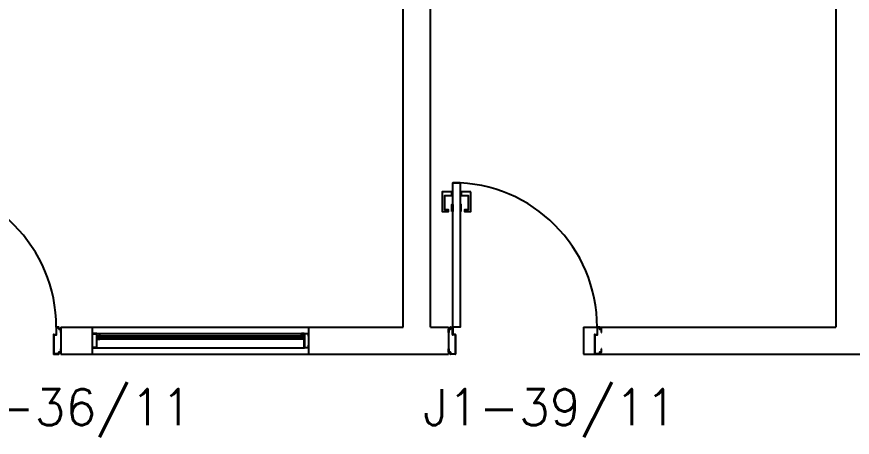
# Model space of a CAD drawing. Header units: millimetres. Extents: x 1887 to 2405, y 1100 to 1335.
# Drawn here: x 2105.565 to 2110.2, y 1266.988 to 1269.318 of the extents above; entities that cross this region are included whole.
import ezdxf

# ---------------------------------------------------------------- set-up
doc = ezdxf.new("R2010")
doc.units = ezdxf.units.MM
for name, color, linetype in [('AR-ALV', 2, 'Continuous'), ('AR-ESQ', 1, 'Continuous'), ('AR-PEITORIL', 1, 'Continuous'), ('AR-PORTA', 1, 'Continuous'), ('DT-ESQ-BAGUETE-C', 2, 'Continuous'), ('DT-ESQ-BAGUETE-V', 1, 'Continuous'), ('DT-ESQ-CHAPA DOBRADA-V', 1, 'Continuous'), ('DT-ESQ-MARCO-V', 1, 'Continuous'), ('DT-ESQ-PERFIL U-C', 2, 'Continuous'), ('DT-ESQ-VIDRO-C', 2, 'Continuous'), ('ENDEREÇO', 2, 'Continuous'), ('maçaneta', 1, 'Continuous'), ('mov', 1, 'Continuous'), ('PM-PERFIL U-C', 2, 'Continuous'), ('pm1', 2, 'Continuous')]:
    doc.layers.add(name, color=color, linetype=linetype)
doc.styles.add('UNB1-100', font='simplex.shx', dxfattribs={"height": 0.2})

# ---------------------------------------------------------------- blocks, each defined once
blk = doc.blocks.new('EF05-P')
at = {"layer": 'DT-ESQ-BAGUETE-C', "ltscale": 0.1}
blk.add_lwpolyline([(0.039, -0.05), (0.0255, -0.05), (0.0255, -0.0485), (0.039, -0.0485), (0.039, -0.0365), (0.0255, -0.0365), (0.0255, -0.035), (0.039, -0.035, -0.414214), (0.0405, -0.0365), (0.0405, -0.0485, -0.414214)], format="xyb", close=True, dxfattribs=at)
at = {"layer": 'DT-ESQ-BAGUETE-C', "color": 2, "ltscale": 0.1}
blk.add_lwpolyline([(1.161, -0.05), (1.1745, -0.05), (1.1745, -0.0485), (1.161, -0.0485), (1.161, -0.0365), (1.1745, -0.0365), (1.1745, -0.035), (1.161, -0.035, 0.414214), (1.1595, -0.0365), (1.1595, -0.0485, 0.414214)], format="xyb", close=True, dxfattribs=at)
at = {"layer": 'DT-ESQ-BAGUETE-V', "color": 2, "ltscale": 0.1}
blk.add_line((1.161, -0.05), (0.039, -0.05), dxfattribs=at)
at = {"layer": 'DT-ESQ-CHAPA DOBRADA-V', "color": 2, "ltscale": 0.1}
blk.add_line((1.16, -0.067), (0.04, -0.067), dxfattribs=at)
at = {"layer": 'DT-ESQ-MARCO-V', "color": 1, "ltscale": 0.1}
for p, q in [((0.0235, -0.035), (1.1765, -0.035)), ((0.0235, -0.115), (1.1765, -0.115))]:
    blk.add_line(p, q, dxfattribs=at)
at = {"layer": 'DT-ESQ-PERFIL U-C', "color": 2, "ltscale": 0.1}
for points in [[(0.025, -0.0655), (0.025, -0.0655, 0.414214), (0.0235, -0.067), (0.0235, -0.1135), (0.0015, -0.1135), (0.0015, -0.1), (0, -0.1), (0, -0.1135, 0.414214), (0.0015, -0.115), (0.0235, -0.115, 0.414214), (0.025, -0.1135), (0.025, -0.067), (0.04, -0.067, 1), (0.04, -0.064), (0.025, -0.064), (0.025, -0.0365, 0.414214), (0.0235, -0.035), (0.0015, -0.035, 0.414214), (0, -0.0365), (0, -0.05), (0.0015, -0.05), (0.0015, -0.0365), (0.0235, -0.0365), (0.0235, -0.064, 0.414214), (0.025, -0.0655), (0.04, -0.0655)], [(1.175, -0.0655), (1.175, -0.0655, -0.414214), (1.1765, -0.067), (1.1765, -0.1135), (1.1985, -0.1135), (1.1985, -0.1), (1.2, -0.1), (1.2, -0.1135, -0.414214), (1.1985, -0.115), (1.1765, -0.115, -0.414214), (1.175, -0.1135), (1.175, -0.067), (1.16, -0.067, -1), (1.16, -0.064), (1.175, -0.064), (1.175, -0.0365, -0.414214), (1.1765, -0.035), (1.1985, -0.035, -0.414214), (1.2, -0.0365), (1.2, -0.05), (1.1985, -0.05), (1.1985, -0.0365), (1.1765, -0.0365), (1.1765, -0.064, -0.414214), (1.175, -0.0655), (1.16, -0.0655)]]:
    blk.add_lwpolyline(points, format="xyb", dxfattribs=at)
at = {"layer": 'DT-ESQ-VIDRO-C', "color": 2, "ltscale": 0.1}
blk.add_lwpolyline([(0.027, -0.062), (0.027, -0.052), (1.173, -0.052), (1.173, -0.062)], close=True, dxfattribs=at)
blk = doc.blocks.new('PM3')
at = {"layer": 'maçaneta'}
for points in [[(0.02, 0.825), (-0.035, 0.825), (-0.035, 0.715), (0, 0.715), (0, 0.725), (-0.02, 0.725), (-0.02, 0.8035, -0.414214), (-0.0185, 0.805), (0.02, 0.805)], [(0.125, 0.825), (0.07, 0.825), (0.07, 0.805), (0.1085, 0.805, -0.414214), (0.11, 0.8035), (0.11, 0.725), (0.09, 0.725), (0.09, 0.715), (0.125, 0.715)]]:
    blk.add_lwpolyline(points, format="xyb", close=True, dxfattribs=at)
for points in [[(0.02, 0.715), (0.02, 0.755), (0.025, 0.755), (0.025, 0.715)], [(0.07, 0.715), (0.07, 0.755), (0.065, 0.755), (0.065, 0.715)]]:
    blk.add_lwpolyline(points, close=True, dxfattribs=at)
at = {"layer": 'mov'}
blk.add_arc((0.025, 0.075), 0.8, 0, 90, dxfattribs=at)
at = {"layer": 'PM-PERFIL U-C'}
for p, q in [((0, 0.045), (0, 0.0635)), ((0.0015, 0.065), (0.01, 0.065)), ((0.002, 0.063), (0.002, 0.045)), ((0.0105, 0.063), (0.002, 0.063)), ((0.01, 0.065), (0.01, 0.0735)), ((0.0115, 0.075), (0.0235, 0.075)), ((0.012, 0.073), (0.012, 0.0645)), ((0.023, 0.073), (0.012, 0.073)), ((0.023, 0.0335), (0.023, 0.073)), ((0.025, 0.0735), (0.025, 0.034)), ((0.825, 0.0735), (0.825, 0.034)), ((0.8385, 0.075), (0.8265, 0.075)), ((0.827, 0.073), (0.838, 0.073)), ((0.827, 0.0335), (0.827, 0.073)), ((0.838, 0.073), (0.838, 0.0645)), ((0.8395, 0.063), (0.848, 0.063)), ((0.84, 0.065), (0.84, 0.0735)), ((0.8485, 0.065), (0.84, 0.065)), ((0.848, 0.063), (0.848, 0.045)), ((0.85, 0.045), (0.85, 0.0635)), ((0.002, 0.045), (0, 0.045)), ((0.038, 0.032), (0.0245, 0.032)), ((0.0385, 0.034), (0.025, 0.034)), ((0.038, 0.032), (0.038, -0.073)), ((0.04, 0.0325), (0.04, -0.0735)), ((0.81, 0.0325), (0.81, -0.0735)), ((0.8115, 0.034), (0.825, 0.034)), ((0.812, 0.032), (0.8255, 0.032)), ((0.812, 0.032), (0.812, -0.073)), ((0.848, 0.045), (0.85, 0.045)), ((0, -0.045), (0.002, -0.045)), ((0, -0.0635), (0, -0.045)), ((0.002, -0.045), (0.002, -0.063)), ((0.85, -0.045), (0.848, -0.045)), ((0.848, -0.045), (0.848, -0.063)), ((0.85, -0.0635), (0.85, -0.045)), ((0.01, -0.065), (0.0015, -0.065)), ((0.002, -0.063), (0.0105, -0.063)), ((0.01, -0.0735), (0.01, -0.065)), ((0.0385, -0.075), (0.0115, -0.075)), ((0.012, -0.0645), (0.012, -0.073)), ((0.012, -0.073), (0.038, -0.073)), ((0.8115, -0.075), (0.8385, -0.075)), ((0.838, -0.073), (0.812, -0.073)), ((0.838, -0.0645), (0.838, -0.073)), ((0.848, -0.063), (0.8395, -0.063)), ((0.84, -0.0735), (0.84, -0.065)), ((0.84, -0.065), (0.8485, -0.065))]:
    blk.add_line(p, q, dxfattribs=at)
for centre, start, end in [((0.0015, 0.0635), 90, 180), ((0.0115, 0.0735), 90, 180), ((0.0105, 0.0645), 270, 0), ((0.0235, 0.0735), 360, 90), ((0.8265, 0.0735), 90, 180), ((0.8395, 0.0645), 180, 270), ((0.8385, 0.0735), 0, 90), ((0.8485, 0.0635), 0, 90), ((0.0245, 0.0335), 180, 270), ((0.0385, 0.0325), 0, 90), ((0.8115, 0.0325), 90, 180), ((0.8255, 0.0335), 270, 0), ((0.0015, -0.0635), 180, 270), ((0.0115, -0.0735), 180, 270), ((0.0105, -0.0645), 0, 90), ((0.0385, -0.0735), 269.9386, 0), ((0.8115, -0.0735), 180, 270.0614), ((0.8395, -0.0645), 90, 180), ((0.8385, -0.0735), 270, 0), ((0.8485, -0.0635), 270, 0)]:
    blk.add_arc(centre, 0.0015, start, end, dxfattribs=at)
at = {"layer": 'pm1'}
blk.add_lwpolyline([(0.065, 0.875), (0.065, 0.075), (0.025, 0.075), (0.025, 0.875)], close=True, dxfattribs=at)

msp = doc.modelspace()

# ---------------------------------------------------------------- linework, layer by layer
at = {"layer": 'AR-ALV'}
for p, q in [((2107.7097, 1267.5985), (2107.7097, 1271.0485)), ((2107.8597, 1267.5985), (2107.8597, 1271.0485)), ((2110.1097, 1271.0485), (2110.1097, 1267.5985)), ((2105.8097, 1267.5985), (2105.8097, 1267.4485)), ((2105.8097, 1267.5985), (2105.9847, 1267.5985)), ((2105.9847, 1267.5985), (2105.9847, 1267.4485)), ((2105.9847, 1267.5985), (2105.9847, 1267.4485)), ((2107.1847, 1267.5985), (2107.1847, 1267.4485)), ((2107.1847, 1267.5985), (2107.7097, 1267.5985)), ((2107.8597, 1267.5985), (2107.9597, 1267.5985)), ((2107.9597, 1267.5985), (2107.9597, 1267.4485)), ((2108.7097, 1267.5985), (2110.1097, 1267.5985)), ((2108.7097, 1267.5985), (2108.7097, 1267.4485)), ((2105.8097, 1267.4485), (2105.9847, 1267.4485)), ((2107.1847, 1267.4485), (2107.9597, 1267.4485)), ((2108.7097, 1267.4485), (2113.2597, 1267.4485))]:
    msp.add_line(p, q, dxfattribs=at)
at = {"layer": 'AR-PEITORIL'}
for p, q in [((2105.9847, 1267.5985), (2107.1847, 1267.5985)), ((2105.9847, 1267.4485), (2107.1847, 1267.4485))]:
    msp.add_line(p, q, dxfattribs=at)

# ---------------------------------------------------------------- block references
at = {"layer": 'AR-ESQ'}
msp.add_blockref('EF05-P', (2105.9847, 1267.5985), dxfattribs=at)
at = {"layer": 'AR-PORTA'}
for p in [(2104.9597, 1267.5235), (2107.9597, 1267.5235)]:
    msp.add_blockref('PM3', p, dxfattribs=at)

# ---------------------------------------------------------------- texts
at = {"layer": 'ENDEREÇO', "style": 'UNB1-100'}
for s, p in [('J1-36/11', (2105.133, 1267.0547)), ('J1-39/11', (2107.82, 1267.0547))]:
    msp.add_text(s, height=0.2, dxfattribs=at).set_placement(p)

doc.saveas('drawing.dxf')
